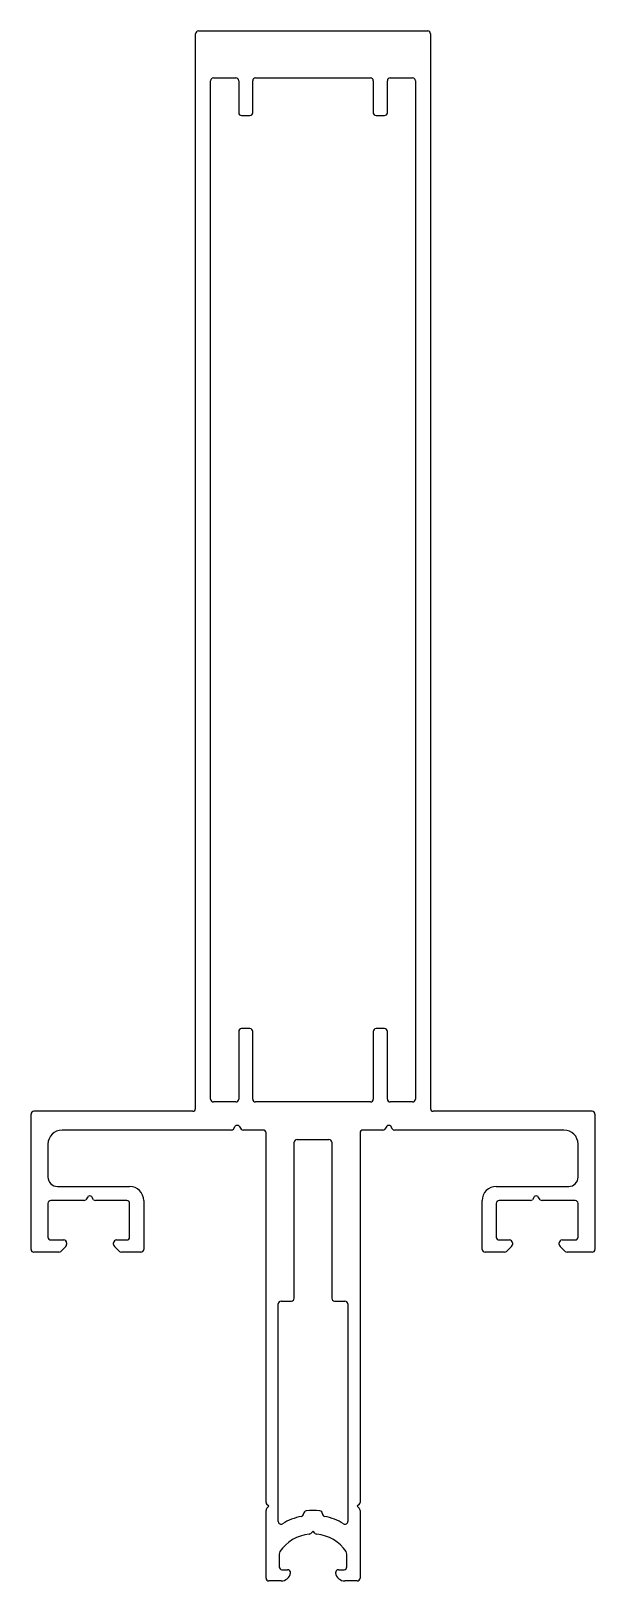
# Model space of a CAD drawing. Extents: x 716 to 776, y 452 to 617.
import ezdxf

# ---------------------------------------------------------------- set-up
doc = ezdxf.new("R2010")
doc.units = 0
doc.layers.get('0').update_dxf_attribs({"linetype": 'CONTINUOUS'})

msp = doc.modelspace()

# ---------------------------------------------------------------- linework, layer by layer
at = {"color": 0}
for p, q in [((733.76, 502.31), (733.76, 616.71)), ((734.06, 617.01), (758.46, 617.01)), ((758.76, 616.71), (758.76, 502.31)), ((735.36, 503.31), (735.36, 611.71)), ((735.66, 612.01), (738.05, 612.01)), ((738.35, 611.71), (738.35, 608.31)), ((739.85, 608.31), (739.85, 611.71)), ((740.15, 612.01), (752.37, 612.01)), ((752.67, 611.71), (752.67, 608.31)), ((754.17, 608.31), (754.17, 611.71)), ((754.47, 612.01), (756.86, 612.01)), ((757.16, 611.71), (757.16, 503.31)), ((738.65, 608.01), (739.55, 608.01)), ((752.97, 608.01), (753.87, 608.01)), ((738.35, 510.51), (738.35, 503.31)), ((739.55, 510.81), (738.65, 510.81)), ((739.85, 503.31), (739.85, 510.51)), ((752.67, 510.51), (752.67, 503.31)), ((753.87, 510.81), (752.97, 510.81)), ((754.17, 503.31), (754.17, 510.51)), ((716.26, 487.31), (716.26, 501.71)), ((733.46, 502.01), (716.56, 502.01)), ((738.05, 503.01), (735.66, 503.01)), ((752.37, 503.01), (740.15, 503.01)), ((756.86, 503.01), (754.47, 503.01)), ((775.96, 502.01), (759.06, 502.01)), ((776.26, 501.71), (776.26, 487.31)), ((737.58, 500.01), (719.56, 500.01)), ((737.79, 500.1), (737.99, 500.42)), ((738.41, 500.42), (738.61, 500.1)), ((740.96, 500.01), (738.82, 500.01)), ((753.69, 500.01), (751.56, 500.01)), ((754.1, 500.42), (753.9, 500.1)), ((754.73, 500.1), (754.53, 500.42)), ((772.96, 500.01), (754.94, 500.01)), ((718.06, 498.51), (718.06, 495.01)), ((741.26, 460.38), (741.26, 499.71)), ((744.26, 482.1), (744.26, 498.71)), ((744.56, 499.01), (747.96, 499.01)), ((748.26, 498.71), (748.26, 482.1)), ((751.26, 499.71), (751.26, 460.38)), ((774.46, 495.01), (774.46, 498.51)), ((719.06, 494.01), (726.75, 494.01)), ((765.76, 494.01), (773.46, 494.01)), ((718.06, 492.21), (718.06, 488.61)), ((721.88, 492.51), (718.36, 492.51)), ((722.29, 492.92), (722.09, 492.6)), ((722.92, 492.6), (722.72, 492.92)), ((726.45, 492.51), (723.13, 492.51)), ((726.75, 488.61), (726.75, 492.21)), ((728.25, 492.51), (728.25, 487.31)), ((764.26, 487.31), (764.26, 492.51)), ((765.76, 492.21), (765.76, 488.61)), ((769.39, 492.51), (766.06, 492.51)), ((769.8, 492.92), (769.6, 492.6)), ((770.42, 492.6), (770.22, 492.92)), ((774.16, 492.51), (770.64, 492.51)), ((774.46, 488.61), (774.46, 492.21)), ((719.23, 487.01), (716.56, 487.01)), ((718.36, 488.31), (719.75, 488.31)), ((719.96, 487.62), (719.44, 487.1)), ((720.05, 488.01), (720.05, 487.83)), ((725.05, 487.83), (725.05, 488.01)), ((725.66, 487.1), (725.14, 487.62)), ((725.35, 488.31), (726.45, 488.31)), ((727.95, 487.01), (725.87, 487.01)), ((766.64, 487.01), (764.56, 487.01)), ((766.06, 488.31), (767.17, 488.31)), ((767.38, 487.62), (766.86, 487.1)), ((767.47, 488.01), (767.47, 487.83)), ((772.46, 487.83), (772.46, 488.01)), ((773.08, 487.1), (772.55, 487.62)), ((772.76, 488.31), (774.16, 488.31)), ((775.96, 487.01), (773.29, 487.01)), ((742.86, 481.8), (743.96, 481.8)), ((748.56, 481.8), (749.66, 481.8)), ((742.56, 458.36), (742.56, 481.5)), ((749.96, 481.5), (749.96, 458.36)), ((741.26, 452.31), (741.26, 459.53)), ((741.56, 459.96), (741.35, 460.17)), ((741.35, 459.75), (741.56, 459.96)), ((751.17, 460.17), (750.96, 459.96)), ((750.96, 459.96), (751.17, 459.75)), ((751.26, 459.53), (751.26, 452.31)), ((746.26, 457.31), (746.02, 457.07)), ((746.49, 457.07), (746.26, 457.31)), ((742.66, 454.86), (742.66, 453.51)), ((749.86, 453.51), (749.86, 454.86)), ((742.96, 453.21), (743.56, 453.21)), ((748.96, 453.21), (749.56, 453.21)), ((742.87, 452.01), (741.56, 452.01)), ((750.96, 452.01), (749.65, 452.01))]:
    msp.add_line(p, q, dxfattribs=at)
for centre, radius, start, end in [((734.06, 616.71), 0.3, 90, 180), ((758.46, 616.71), 0.3, 360, 90), ((735.66, 611.71), 0.3, 90, 180), ((738.05, 611.71), 0.3, 0, 90), ((740.15, 611.71), 0.3, 90, 180), ((752.37, 611.71), 0.3, 0, 90), ((754.47, 611.71), 0.3, 90, 180), ((756.86, 611.71), 0.3, 0, 90), ((738.65, 608.31), 0.3, 180, 270), ((739.55, 608.31), 0.3, 270, 360), ((752.97, 608.31), 0.3, 180, 270), ((753.87, 608.31), 0.3, 270, 360), ((738.65, 510.51), 0.3, 90, 180), ((739.55, 510.51), 0.3, 0, 90), ((752.97, 510.51), 0.3, 90, 180), ((753.87, 510.51), 0.3, 0, 90), ((735.66, 503.31), 0.3, 180, 270), ((738.05, 503.31), 0.3, 270, 0), ((740.15, 503.31), 0.3, 180, 270), ((752.37, 503.31), 0.3, 270, 360), ((754.47, 503.31), 0.3, 180, 270), ((756.86, 503.31), 0.3, 270, 0), ((716.56, 501.71), 0.3, 90, 180), ((733.46, 502.31), 0.3, 270, 0), ((759.06, 502.31), 0.3, 180, 270), ((775.96, 501.71), 0.3, 0, 90), ((719.56, 498.51), 1.5, 90, 180), ((737.58, 500.31), 0.3, 270, 315), ((738.2, 500.21), 0.3, 45, 135), ((738.82, 500.31), 0.3, 225, 270), ((740.96, 499.71), 0.3, 0, 90), ((751.56, 499.71), 0.3, 90, 180), ((753.69, 500.31), 0.3, 270, 315), ((754.31, 500.21), 0.3, 45, 135), ((754.94, 500.31), 0.3, 225, 270), ((772.96, 498.51), 1.5, 0, 90), ((744.56, 498.71), 0.3, 90, 180), ((747.96, 498.71), 0.3, 0, 90), ((719.06, 495.01), 1, 180, 270), ((773.46, 495.01), 1, 270, 0), ((726.75, 492.51), 1.5, 0, 90), ((765.76, 492.51), 1.5, 90, 180), ((718.36, 492.21), 0.3, 90, 180), ((721.88, 492.81), 0.3, 270, 315), ((722.51, 492.71), 0.3, 45, 135), ((723.13, 492.81), 0.3, 225, 270), ((726.45, 492.21), 0.3, 0, 90), ((766.06, 492.21), 0.3, 90, 180), ((769.39, 492.81), 0.3, 270, 315), ((770.01, 492.71), 0.3, 45, 135), ((770.64, 492.81), 0.3, 225, 270), ((774.16, 492.21), 0.3, 360, 90), ((718.36, 488.61), 0.3, 180, 270), ((726.45, 488.61), 0.3, 269.9017, 0), ((766.06, 488.61), 0.3, 180, 270.0983), ((774.16, 488.61), 0.3, 270, 360), ((716.56, 487.31), 0.3, 180, 270), ((719.23, 487.31), 0.3, 270, 315), ((719.75, 488.01), 0.3, 0, 90), ((719.75, 487.83), 0.3, 315, 0), ((725.35, 488.01), 0.3, 89.9017, 180), ((725.35, 487.83), 0.3, 180, 225), ((725.87, 487.31), 0.3, 225, 269.9404), ((727.95, 487.31), 0.3, 269.9404, 0), ((764.56, 487.31), 0.3, 180, 270.0596), ((766.64, 487.31), 0.3, 270.0596, 315), ((767.17, 488.01), 0.3, 0, 90.0983), ((767.17, 487.83), 0.3, 315, 0), ((772.76, 488.01), 0.3, 90, 180), ((772.76, 487.83), 0.3, 180, 225), ((773.29, 487.31), 0.3, 225, 270), ((775.96, 487.31), 0.3, 270, 360), ((742.86, 481.5), 0.3, 90, 180), ((743.96, 482.1), 0.3, 270, 0), ((748.56, 482.1), 0.3, 180, 270), ((749.66, 481.5), 0.3, 0, 90), ((741.56, 460.38), 0.3, 180, 225), ((750.96, 460.38), 0.3, 315, 0), ((741.56, 459.53), 0.3, 135, 180), ((746.26, 452.77), 6.24, 101.4654, 121.324), ((744.96, 459.18), 0.3, 281.4654, 359.269), ((745.56, 459.17), 0.3, 96.2406, 179.269), ((746.26, 452.77), 6.74, 83.7594, 96.2406), ((746.96, 459.17), 0.3, 0.731, 83.7594), ((747.56, 459.18), 0.3, 180.731, 258.5346), ((746.26, 452.77), 6.24, 58.676, 78.5346), ((750.96, 459.53), 0.3, 0, 45), ((742.86, 458.36), 0.3, 180, 301.324), ((745.81, 457.29), 0.3, 275.6409, 315), ((746.7, 457.29), 0.3, 225, 264.3591), ((749.66, 458.36), 0.3, 238.676, 360), ((746.26, 452.77), 4.24, 95.6409, 145.9836), ((746.26, 452.77), 4.24, 34.0164, 84.3591), ((743.16, 454.86), 0.5, 145.9836, 180), ((749.36, 454.86), 0.5, 0, 34.0164), ((741.56, 452.31), 0.3, 180, 270), ((742.96, 453.51), 0.3, 180, 270), ((742.87, 453.01), 1, 270, 351.7868), ((743.56, 452.91), 0.301, 352.0597, 89.7271), ((748.96, 452.91), 0.298, 89.5855, 188.6277), ((749.65, 453.01), 1, 188.2132, 270), ((749.56, 453.51), 0.3, 270, 0), ((750.96, 452.31), 0.3, 270, 0)]:
    msp.add_arc(centre, radius, start, end, dxfattribs=at)

doc.saveas('drawing.dxf')
